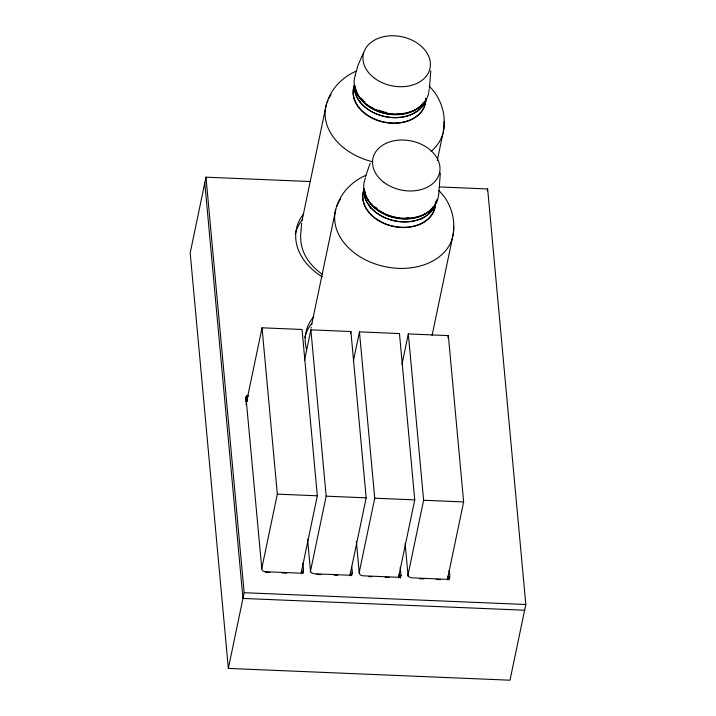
<?xml version="1.0" encoding="UTF-8"?>
<svg xmlns="http://www.w3.org/2000/svg" width="716" height="716" viewBox="0 0 716 716"><rect width="100%" height="100%" fill="white"/><g stroke="black" fill="none" stroke-linecap="round" stroke-linejoin="round"><path stroke-width="1.07" d="M430.79 70.839L429.448 88.345M302.698 563.206C302.555 565.944 305.75 573.31 300.514 573.185L265.081 571.699L263.139 571.135L261.913 569.829L245.991 397.586L246.501 396.181L248.085 395.411L246.895 401.13L245.839 401.497M351.565 566.356C351.771 568.934 354.035 575.458 349.274 575.225L313.85 573.74L311.29 572.711L310.511 571.252L307.567 539.148M400.387 577.839L400.933 575.038L400.226 567.287M443.204 131.708C446.686 115.473 441.137 97.609 429.135 86.206M452.78 235.958C456.262 219.722 450.713 201.858 438.711 190.456M449.093 570.437C449.299 573.015 451.563 579.539 446.802 579.307L411.369 577.821L408.818 576.792L408.039 575.333L405.086 543.229M301.66 223.061L300.586 236.146L300.854 240.862M311.165 328.116L311.236 327.31M438.702 194.68L440.34 173.039M309.93 181.524L205.984 177.174L190.188 253.008L228.341 668.413L509.998 680.2L525.812 604.501L487.65 188.961L439.588 186.948M245.901 398.338L246.295 396.431M245.901 399.045L246.501 396.181M245.946 399.779L246.743 395.966M246.035 400.539L247.038 395.769M246.161 401.336L247.36 395.617M246.519 401.22L247.709 395.492M245.973 404.683L262.038 327.803L302.045 329.476L317.322 495.803L301.266 572.684M302.045 220.662L326.165 105.207M228.341 668.413L244.156 592.714L205.984 177.174M311.621 324.912L335.741 209.457M304.551 360.166L310.878 329.843L350.894 331.517L366.171 497.844L349.882 575.807M261.707 568.844L277.316 494.13L262.038 327.803M350.437 333.683L350.894 331.517M302.966 573.471L303.414 570.956M353.346 361.115L359.45 331.875L399.465 333.549L414.743 499.875L398.454 577.839M310.323 571.968L326.156 496.17L310.878 329.843M437.279 160.465L442.971 133.23M351.726 575.512L352.174 572.997M402.007 364.238L408.335 333.925L448.35 335.598L463.628 501.925L447.339 579.888M359.128 572.916L374.728 498.202L359.45 331.875M432.07 335.509L452.548 237.479M447.894 337.764L448.35 335.598M400.342 577.902L400.933 575.038M487.247 190.868L487.65 188.961M407.78 576.049L423.612 500.251L408.335 333.925M449.102 579.942L449.702 577.078M428.75 92.498L428.311 94.548A37.805 27.781 11.8 0 1 383.033 112.251A37.805 27.781 11.8 0 1 355.449 74.938M355.243 74.858L358.188 64.798L363.567 52.662M365.294 177.067L370.199 163.212M400.888 575.646L399.886 576.854L398.033 577.266L362.609 575.78L360.345 575.002L359.28 573.292L356.326 541.189M327.105 102.281C331.571 88.05 342.901 76.818 356.452 71.018M336.681 206.53C341.147 192.3 352.478 181.067 366.028 175.268M246.895 401.13L247.691 401.085M277.316 494.13L317.322 495.803M326.156 496.17L366.171 497.844M374.728 498.202L414.743 499.875M423.612 500.251L463.628 501.925M265.475 572.272L269.923 572.46M282.14 572.97L286.588 573.158M316.544 574.411L320.983 574.599M334.318 575.154L337.657 575.297M368.445 576.586L371.783 576.72M385.119 577.284L389.567 577.472M419.549 578.725L423.997 578.913M436.223 579.423L440.671 579.611M244.156 592.714L525.812 604.501M524.622 610.22L242.957 598.433L204.794 182.893M447.894 576.156L448.198 579.477M399.134 574.116L399.439 577.436M350.366 572.075L350.67 575.395M301.606 570.034L301.91 573.355M306.6 349.614A63.25 46.486 11.8 0 1 313.715 316.687M322.146 276.841A63.25 46.486 11.8 0 1 303.53 213.994M295.305 234.213A63.25 46.486 11.8 0 1 302.34 219.722M304.81 337.728A63.25 46.486 11.8 0 1 311.845 323.238M425.644 100.249A36.552 26.859 11.8 0 1 383.901 121.971A36.552 26.859 11.8 0 1 354.563 85.258M426.118 98.898A36.552 26.859 11.8 0 1 385.673 116.789A36.552 26.859 11.8 0 1 354.51 84.81M415.235 112.152A32.157 23.637 11.8 0 1 413.508 113.62M360.22 102.37A32.157 23.637 11.8 0 1 359.36 100.625M429 89.393A37.805 27.781 11.8 0 1 428.875 91.487M424.23 101.949A36.963 27.163 11.8 0 1 385.002 113.244A36.963 27.163 11.8 0 1 354.939 86.323M423.738 102.388A36.552 26.859 11.8 0 1 384.286 113.405A36.552 26.859 11.8 0 1 355.1 85.92M426.154 98.754A36.552 26.859 11.8 0 1 386.371 116.771A36.552 26.859 11.8 0 1 354.456 85.678M425.877 98.325A36.785 27.029 11.8 0 1 385.199 122.49A36.785 27.029 11.8 0 1 354.322 85.285M400.978 113.772A32.157 23.637 11.8 0 1 396.959 114.211M392.833 114.247A32.157 23.637 11.8 0 1 389.71 113.996M387.616 113.71A32.157 23.637 11.8 0 1 384.528 113.083M383.516 112.824A32.157 23.637 11.8 0 1 374.817 109.467M373.027 108.474A32.157 23.637 11.8 0 1 369.716 106.272M386.649 112.457A36.963 27.163 11.8 0 1 384.564 112M383.525 111.741A36.963 27.163 11.8 0 1 378.424 110.103M364.945 102.066A36.963 27.163 11.8 0 1 361.204 98.208M443.929 121.702A60.081 44.159 11.8 0 1 431.104 151.371M372.105 161.646A60.081 44.159 11.8 0 1 327.928 100.24M328.868 98.316A60.081 44.159 11.8 0 1 331.096 94.637M322.298 274.255A58.202 42.772 11.8 0 1 300.989 241.632M435.006 206.512A36.552 26.859 11.8 0 1 393.46 226.22A36.552 26.859 11.8 0 1 363.531 191.423M436.116 201.196A36.552 26.859 11.8 0 1 396.583 221.28A36.552 26.859 11.8 0 1 364.086 189.06M423.084 217.87A32.157 23.637 11.8 0 1 421.464 219.015M370.816 208.338A32.157 23.637 11.8 0 1 368.937 204.874M438.541 194.698A37.805 27.781 11.8 0 1 394.668 217.011A37.805 27.781 11.8 0 1 365.429 178.221M408.943 217.512A36.963 27.163 11.8 0 1 406.84 217.61M377.108 208.419A36.963 27.163 11.8 0 1 375.363 207.04M436.841 199.692A36.963 27.163 11.8 0 1 435.829 202.583M433.806 206.199A36.963 27.163 11.8 0 1 393.907 217.342A36.963 27.163 11.8 0 1 364.39 189.543M453.505 225.952A60.081 44.159 11.8 0 1 382.765 266.164A60.081 44.159 11.8 0 1 340.673 198.887M433.314 206.638A36.552 26.859 11.8 0 1 394.525 217.807A36.552 26.859 11.8 0 1 364.793 191.181M435.731 203.004A36.552 26.859 11.8 0 1 395.277 220.886A36.552 26.859 11.8 0 1 364.122 188.917M435.444 202.574A36.785 27.029 11.8 0 1 394.776 226.739A36.785 27.029 11.8 0 1 363.898 189.534M407.556 218.389A32.157 23.637 11.8 0 1 402.401 218.496M399.286 218.255A32.157 23.637 11.8 0 1 396.154 217.771M394.104 217.333A32.157 23.637 11.8 0 1 386.219 214.612M385.298 214.174A32.157 23.637 11.8 0 1 379.292 210.522M374.531 78.241A34.073 25.042 11.8 0 0 429.797 69.192A34.073 25.042 11.8 0 0 385.709 36.301A34.073 25.042 11.8 0 0 374.531 78.241M384.098 182.49A34.073 25.042 11.8 0 0 439.373 173.442A34.073 25.042 11.8 0 0 395.286 140.551A34.073 25.042 11.8 0 0 384.098 182.49"/></g></svg>
